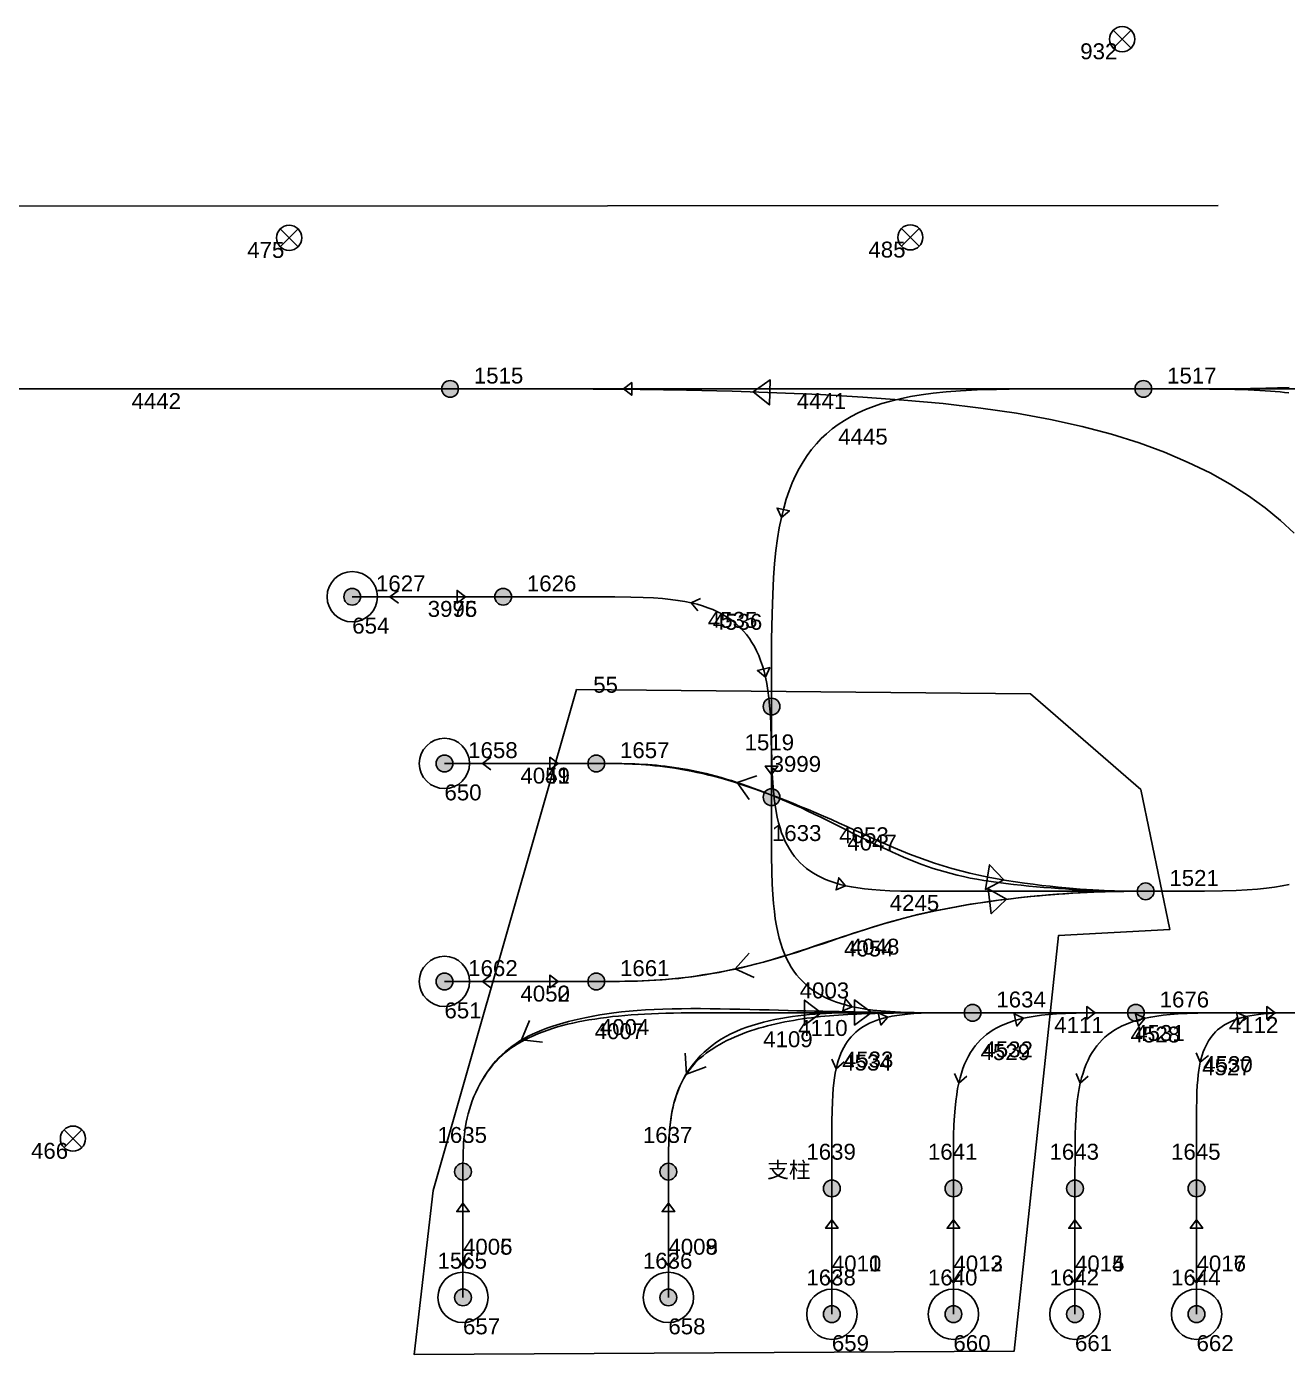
# Model space of a CAD drawing. Header units: millimetres. Extents: x 1508 to 209369, y 3688 to 146097.
# Drawn here: x 95389 to 110430, y 24093 to 39932 of the extents above; entities that cross this region are included whole.
import ezdxf

# ---------------------------------------------------------------- set-up
doc = ezdxf.new("R2010")
doc.units = ezdxf.units.MM
for name, color, linetype, true_color in [('Ndc8_Activity_BanYun', 1, 'Continuous', 0xff0000), ('Ndc8_Activity_BanYunID', 1, 'Continuous', 0xff0000), ('Ndc8_Activity_Template', 1, 'Continuous', 0xff0000), ('Ndc8_Activity_TemplateID', 1, 'Continuous', 0xff0000), ('Ndc8_Cluster', 7, 'Continuous', 0x808000), ('Ndc8_ClusterID', 7, 'Continuous', 0x808000), ('Ndc8_DrawingLine', 7, 'Continuous', 0x000000), ('Ndc8_Forward', 5, 'Continuous', 0x0000ff), ('Ndc8_ForwardID', 5, 'Continuous', 0x0000ff), ('Ndc8_Point', 7, 'Continuous', 0x000080), ('Ndc8_PointID', 7, 'Continuous', 0x000080), ('Ndc8_Reflector', 7, 'Continuous', 0x008000), ('Ndc8_ReflectorID', 7, 'Continuous', 0x008000), ('Ndc8_SD1_BWD_AutoLoadEnabled', 7, 'Continuous', 0x0080c0), ('Ndc8_SD1_BWD_AutoLoadEnabledID', 7, 'Continuous', 0x0080c0), ('Ndc8_SD1_BWD_LoadOperation', 5, 'Continuous', 0x0000ff), ('Ndc8_SD1_BWD_LoadOperationID', 5, 'Continuous', 0x0000ff), ('Ndc8_SD1_Fwd_CurveLeft', 6, 'Continuous', 0xff00ff), ('Ndc8_SD1_Fwd_CurveLeftID', 6, 'Continuous', 0xff00ff), ('Ndc8_SD1_Fwd_NoForkAutoAdjust', 5, 'Continuous', 0x0000ff), ('Ndc8_SD1_Fwd_NoForkAutoAdjustID', 5, 'Continuous', 0x0000ff), ('Ndc8_SD1_JiangCha', 7, 'Continuous', 0x0000a0), ('Ndc8_SD1_JiangChaID', 7, 'Continuous', 0x0000a0), ('Ndc8_SD2_Bwd_AutoLoadEnabled', 7, 'Continuous', 0x0080c0), ('Ndc8_SD2_Bwd_AutoLoadEnabledID', 7, 'Continuous', 0x0080c0), ('Ndc8_SD2_Bwd_LoadOperation', 5, 'Continuous', 0x0000ff), ('Ndc8_SD2_Bwd_LoadOperationID', 5, 'Continuous', 0x0000ff), ('Ndc8_SD2_Forward', 5, 'Continuous', 0x0000ff), ('Ndc8_SD2_ForwardID', 5, 'Continuous', 0x0000ff), ('Ndc8_SD2_Fwd_NoForkAutoAdjust', 5, 'Continuous', 0x0000ff), ('Ndc8_SD2_Fwd_NoForkAutoAdjustID', 5, 'Continuous', 0x0000ff), ('Ndc8_SD2_JiangCha', 5, 'Continuous', 0x0000ff), ('Ndc8_SD2_JiangChaID', 5, 'Continuous', 0x0000ff), ('Ndc8_Text', 7, 'Continuous', 0x000000)]:
    doc.layers.add(name, color=color, linetype=linetype, true_color=true_color)
doc.styles.add('Ndc8Style', font='arial.ttf', dxfattribs={"height": 0.2})

msp = doc.modelspace()

# ---------------------------------------------------------------- hatches: boundary and pattern name
at = {"layer": 'Ndc8_Point'}
h = msp.add_hatch(color=256, dxfattribs=at)
edge = h.paths.add_edge_path(flags=0)
edge.add_arc((100441, 35610), 100, 0, 360)
h = msp.add_hatch(color=256, dxfattribs=at)
edge = h.paths.add_edge_path(flags=0)
edge.add_arc((108711, 35610), 100, 0, 360)
h = msp.add_hatch(color=256, dxfattribs=at)
edge = h.paths.add_edge_path(flags=0)
edge.add_arc((99274, 33131), 100, 0, 360)
h = msp.add_hatch(color=256, dxfattribs=at)
edge = h.paths.add_edge_path(flags=0)
edge.add_arc((101074, 33131), 100, 0, 360)
h = msp.add_hatch(color=256, dxfattribs=at)
edge = h.paths.add_edge_path(flags=0)
edge.add_arc((104276, 31821), 100, 0, 360)
h = msp.add_hatch(color=256, dxfattribs=at)
edge = h.paths.add_edge_path(flags=0)
edge.add_arc((100374, 31142), 100, 0, 360)
h = msp.add_hatch(color=256, dxfattribs=at)
edge = h.paths.add_edge_path(flags=0)
edge.add_arc((102185, 31142), 100, 0, 360)
h = msp.add_hatch(color=256, dxfattribs=at)
edge = h.paths.add_edge_path(flags=0)
edge.add_arc((104276, 30740), 100, 0, 360)
h = msp.add_hatch(color=256, dxfattribs=at)
edge = h.paths.add_edge_path(flags=0)
edge.add_arc((108738, 29617), 100, 0, 360)
h = msp.add_hatch(color=256, dxfattribs=at)
edge = h.paths.add_edge_path(flags=0)
edge.add_arc((100374, 28542), 100, 0, 360)
h = msp.add_hatch(color=256, dxfattribs=at)
edge = h.paths.add_edge_path(flags=0)
edge.add_arc((102185, 28542), 100, 0, 360)
h = msp.add_hatch(color=256, dxfattribs=at)
edge = h.paths.add_edge_path(flags=0)
edge.add_arc((106674, 28168), 100, 0, 360)
h = msp.add_hatch(color=256, dxfattribs=at)
edge = h.paths.add_edge_path(flags=0)
edge.add_arc((108622, 28168), 100, 0, 360)
h = msp.add_hatch(color=256, dxfattribs=at)
edge = h.paths.add_edge_path(flags=0)
edge.add_arc((100595, 26273), 100, 0, 360)
h = msp.add_hatch(color=256, dxfattribs=at)
edge = h.paths.add_edge_path(flags=0)
edge.add_arc((103045, 26273), 100, 0, 360)
h = msp.add_hatch(color=256, dxfattribs=at)
edge = h.paths.add_edge_path(flags=0)
edge.add_arc((104995, 26073), 100, 0, 360)
h = msp.add_hatch(color=256, dxfattribs=at)
edge = h.paths.add_edge_path(flags=0)
edge.add_arc((106445, 26073), 100, 0, 360)
h = msp.add_hatch(color=256, dxfattribs=at)
edge = h.paths.add_edge_path(flags=0)
edge.add_arc((107895, 26073), 100, 0, 360)
h = msp.add_hatch(color=256, dxfattribs=at)
edge = h.paths.add_edge_path(flags=0)
edge.add_arc((109345, 26073), 100, 0, 360)
h = msp.add_hatch(color=256, dxfattribs=at)
edge = h.paths.add_edge_path(flags=0)
edge.add_arc((100595, 24773), 100, 0, 360)
h = msp.add_hatch(color=256, dxfattribs=at)
edge = h.paths.add_edge_path(flags=0)
edge.add_arc((103045, 24773), 100, 0, 360)
h = msp.add_hatch(color=256, dxfattribs=at)
edge = h.paths.add_edge_path(flags=0)
edge.add_arc((104995, 24573), 100, 0, 360)
h = msp.add_hatch(color=256, dxfattribs=at)
edge = h.paths.add_edge_path(flags=0)
edge.add_arc((106445, 24573), 100, 0, 360)
h = msp.add_hatch(color=256, dxfattribs=at)
edge = h.paths.add_edge_path(flags=0)
edge.add_arc((107895, 24573), 100, 0, 360)
h = msp.add_hatch(color=256, dxfattribs=at)
edge = h.paths.add_edge_path(flags=0)
edge.add_arc((109345, 24573), 100, 0, 360)

# ---------------------------------------------------------------- linework, layer by layer
at = {"layer": 'Ndc8_Activity_BanYun'}
for centre in [(99274, 33131), (100595, 24773), (103045, 24773), (104995, 24573), (106445, 24573), (107895, 24573), (109345, 24573)]:
    msp.add_circle(centre, 300, dxfattribs=at)
at = {"layer": 'Ndc8_Activity_Template'}
for centre in [(100374, 31142), (100374, 28542)]:
    msp.add_circle(centre, 300, dxfattribs=at)
at = {"layer": 'Ndc8_Cluster'}
msp.add_lwpolyline([(101948, 32026), (100240, 26047), (100011, 24093), (107171, 24133), (107698, 29089), (109025, 29161), (108682, 30831), (107365, 31971)], close=True, dxfattribs=at)
at = {"layer": 'Ndc8_DrawingLine'}
msp.add_line((79350, 37779), (109604, 37796), dxfattribs=at)
at = {"layer": 'Ndc8_Forward'}
for points in [[(102509, 35610), (102609, 35535), (102609, 35685), (102509, 35610)], [(100441, 35610), (92841, 35610)], [(108711, 35610), (100441, 35610)], [(108711, 35610), (108005, 35610), (107266, 35609), (106960, 35604), (106727, 35597), (106530, 35587), (106358, 35574), (106203, 35558), (106062, 35539), (105932, 35518), (105811, 35493), (105698, 35465), (105592, 35435), (105492, 35401), (105398, 35364), (105310, 35324), (105226, 35281), (105146, 35235), (105071, 35186), (105000, 35133), (104933, 35076), (104869, 35017), (104810, 34953), (104753, 34886), (104700, 34815), (104651, 34740), (104605, 34660), (104562, 34576), (104522, 34488), (104485, 34394), (104451, 34294), (104421, 34188), (104393, 34075), (104368, 33954), (104347, 33824), (104328, 33683), (104312, 33528), (104299, 33356), (104289, 33159), (104282, 32926), (104277, 32620), (104276, 31881), (104276, 31881), (104276, 31821)], [(108711, 35610), (108917, 35610), (109804, 35612), (110170, 35617), (110451, 35626)], [(110451, 35626), (110170, 35617), (109804, 35612), (108917, 35610), (108917, 35610), (108711, 35610)], [(110448, 35563), (110396, 35569), (110341, 35574), (110285, 35579), (110226, 35584), (110165, 35588), (110100, 35592), (110033, 35595), (109961, 35598), (109884, 35601), (109802, 35603), (109712, 35605), (109613, 35607), (109500, 35608), (109366, 35609), (109192, 35610), (108771, 35610), (108771, 35610), (108711, 35610)], [(110673, 35609), (110034, 35610), (110034, 35610), (108711, 35610)], [(104393, 34075), (104488, 34156), (104342, 34189), (104393, 34075)], [(104276, 31821), (104276, 30740)], [(104276, 31010), (104351, 31110), (104201, 31110), (104276, 31010)], [(108135, 28168), (108035, 28243), (108035, 28093), (108135, 28168)], [(110283, 28168), (110183, 28243), (110183, 28093), (110283, 28168)], [(106674, 28168), (108622, 28168)], [(108622, 28168), (110837, 28168)]]:
    msp.add_lwpolyline(points, dxfattribs=at)
at = {"layer": 'Ndc8_Point'}
for centre in [(100441, 35610), (108711, 35610), (99274, 33131), (101074, 33131), (104276, 31821), (100374, 31142), (102185, 31142), (104276, 30740), (108738, 29617), (100374, 28542), (102185, 28542), (106674, 28168), (108622, 28168), (100595, 26273), (103045, 26273), (104995, 26073), (106445, 26073), (107895, 26073), (109345, 26073), (100595, 24773), (103045, 24773), (104995, 24573), (106445, 24573), (107895, 24573), (109345, 24573)]:
    msp.add_circle(centre, 100, dxfattribs=at)
at = {"layer": 'Ndc8_Reflector'}
for p, q in [((108564, 39888), (108352, 39676)), ((108352, 39888), (108564, 39676)), ((98627, 37518), (98415, 37306)), ((98415, 37518), (98627, 37306)), ((106037, 37523), (105825, 37311)), ((105825, 37523), (106037, 37311)), ((96048, 26773), (95836, 26561)), ((95836, 26773), (96048, 26561))]:
    msp.add_line(p, q, dxfattribs=at)
for centre in [(108458, 39782), (98521, 37412), (105931, 37417), (95942, 26667)]:
    msp.add_circle(centre, 150, dxfattribs=at)
at = {"layer": 'Ndc8_SD1_BWD_AutoLoadEnabled'}
for points in [[(104276, 30740), (104276, 30800), (104275, 31262), (104272, 31453), (104268, 31599), (104262, 31722), (104253, 31830), (104244, 31926), (104232, 32014), (104218, 32096), (104203, 32171), (104186, 32242), (104166, 32308), (104145, 32371), (104122, 32429), (104097, 32485), (104071, 32537), (104042, 32587), (104011, 32634), (103978, 32679), (103942, 32720), (103905, 32760), (103865, 32797), (103824, 32833), (103779, 32866), (103732, 32897), (103682, 32926), (103630, 32952), (103574, 32977), (103516, 33000), (103453, 33021), (103387, 33041), (103316, 33058), (103241, 33073), (103159, 33087), (103071, 33099), (102975, 33108), (102867, 33117), (102744, 33123), (102598, 33127), (102407, 33130), (101945, 33131), (101945, 33131), (101074, 33131)], [(103398, 32963), (103316, 33058), (103430, 33110)], [(106674, 28168), (106614, 28168), (106554, 28168), (106493, 28168), (106432, 28168), (106370, 28168), (106307, 28168), (106244, 28168), (106179, 28169), (106114, 28169), (106046, 28169), (105977, 28170), (105907, 28170), (105834, 28171), (105760, 28171), (105760, 28171), (105683, 28172), (105604, 28173), (105523, 28174), (105439, 28175), (105354, 28177), (105265, 28178), (105175, 28180), (105082, 28182), (104986, 28183), (104888, 28186), (104787, 28188), (104684, 28190), (104579, 28193), (104470, 28196), (104470, 28196), (104359, 28199), (104246, 28202), (104131, 28205), (104015, 28208), (103898, 28211), (103780, 28213), (103662, 28215), (103545, 28217), (103429, 28218), (103313, 28218), (103200, 28217), (103089, 28215), (102980, 28212), (102875, 28207), (102875, 28207), (102772, 28202), (102673, 28195), (102578, 28187), (102485, 28178), (102396, 28167), (102310, 28155), (102227, 28143), (102146, 28129), (102069, 28114), (101994, 28098), (101922, 28081), (101852, 28064), (101784, 28045), (101719, 28025), (101719, 28025), (101656, 28005), (101596, 27984), (101537, 27962), (101481, 27938), (101426, 27914), (101374, 27888), (101323, 27861), (101275, 27833), (101228, 27803), (101183, 27772), (101140, 27739), (101098, 27704), (101058, 27668), (101020, 27630), (101020, 27630), (100983, 27590), (100948, 27548), (100915, 27504), (100883, 27459), (100852, 27413), (100824, 27366), (100797, 27317), (100771, 27268), (100748, 27218), (100726, 27168), (100706, 27117), (100688, 27066), (100672, 27015), (100657, 26964), (100657, 26964), (100645, 26914), (100634, 26863), (100625, 26813), (100618, 26764), (100612, 26714), (100607, 26664), (100603, 26615), (100600, 26566), (100598, 26517), (100596, 26468), (100596, 26419), (100595, 26370), (100595, 26322), (100595, 26273)], [(101542, 27816), (101294, 27844), (101390, 28075)], [(106674, 28168), (106631, 28168), (106587, 28168), (106544, 28168), (106500, 28168), (106457, 28168), (106412, 28168), (106368, 28168), (106323, 28168), (106277, 28168), (106231, 28168), (106184, 28168), (106137, 28167), (106089, 28167), (106040, 28167), (106040, 28167), (105990, 28167), (105939, 28167), (105888, 28166), (105836, 28166), (105783, 28166), (105730, 28165), (105676, 28164), (105622, 28163), (105567, 28162), (105513, 28161), (105458, 28159), (105403, 28158), (105348, 28155), (105293, 28153), (105293, 28153), (105238, 28151), (105184, 28148), (105129, 28144), (105075, 28141), (105020, 28137), (104966, 28132), (104912, 28127), (104858, 28122), (104805, 28116), (104751, 28110), (104698, 28103), (104645, 28095), (104592, 28087), (104539, 28078), (104539, 28078), (104486, 28069), (104433, 28059), (104381, 28048), (104329, 28037), (104278, 28025), (104227, 28012), (104176, 27998), (104125, 27984), (104076, 27969), (104026, 27953), (103978, 27936), (103929, 27918), (103882, 27899), (103835, 27879), (103835, 27879), (103789, 27858), (103744, 27837), (103700, 27814), (103657, 27790), (103615, 27765), (103574, 27740), (103534, 27713), (103496, 27685), (103459, 27656), (103424, 27625), (103390, 27594), (103358, 27561), (103328, 27528), (103299, 27493), (103299, 27493), (103273, 27457), (103248, 27420), (103226, 27381), (103205, 27342), (103186, 27302), (103168, 27261), (103152, 27219), (103137, 27177), (103124, 27134), (103112, 27091), (103102, 27047), (103092, 27002), (103084, 26958), (103077, 26913), (103077, 26913), (103070, 26868), (103065, 26823), (103060, 26777), (103057, 26732), (103053, 26686), (103051, 26641), (103049, 26595), (103047, 26549), (103046, 26503), (103046, 26457), (103045, 26411), (103045, 26365), (103045, 26319), (103045, 26273)], [(106674, 28168), (106614, 28168), (106293, 28167), (106161, 28166), (106059, 28162), (105974, 28158), (105899, 28152), (105832, 28145), (105771, 28137), (105714, 28128), (105662, 28117), (105612, 28105), (105566, 28092), (105523, 28077), (105482, 28061), (105444, 28044), (105407, 28025), (105373, 28005), (105340, 27984), (105309, 27961), (105280, 27936), (105253, 27910), (105227, 27883), (105202, 27854), (105179, 27823), (105158, 27790), (105138, 27756), (105119, 27719), (105102, 27681), (105086, 27640), (105071, 27597), (105058, 27551), (105046, 27501), (105035, 27449), (105026, 27392), (105018, 27331), (105011, 27264), (105005, 27189), (105001, 27104), (104997, 27002), (104996, 26870), (104995, 26549), (104995, 26549), (104995, 26073)], [(108622, 28168), (108480, 28168), (108077, 28167), (107910, 28165), (107782, 28161), (107675, 28155), (107581, 28148), (107497, 28140), (107420, 28129), (107349, 28118), (107283, 28104), (107221, 28089), (107163, 28072), (107109, 28054), (107058, 28034), (107009, 28012), (106963, 27989), (106920, 27963), (106879, 27936), (106840, 27908), (106803, 27877), (106769, 27844), (106736, 27810), (106705, 27773), (106677, 27734), (106650, 27693), (106624, 27650), (106601, 27604), (106579, 27555), (106559, 27504), (106541, 27450), (106524, 27392), (106509, 27330), (106495, 27264), (106484, 27193), (106473, 27116), (106465, 27032), (106458, 26938), (106452, 26831), (106448, 26703), (106446, 26536), (106445, 26133), (106445, 26133), (106445, 26073)], [(110837, 28168), (109930, 28168), (109527, 28167), (109360, 28165), (109232, 28161), (109125, 28155), (109031, 28148), (108947, 28140), (108870, 28129), (108799, 28118), (108733, 28104), (108671, 28089), (108613, 28072), (108559, 28054), (108508, 28034), (108459, 28012), (108413, 27989), (108370, 27963), (108329, 27936), (108290, 27908), (108253, 27877), (108219, 27844), (108186, 27810), (108155, 27773), (108127, 27734), (108100, 27693), (108074, 27650), (108051, 27604), (108029, 27555), (108009, 27504), (107991, 27450), (107974, 27392), (107959, 27330), (107945, 27264), (107934, 27193), (107923, 27116), (107915, 27032), (107908, 26938), (107902, 26831), (107898, 26703), (107896, 26536), (107895, 26133), (107895, 26133), (107895, 26073)], [(110493, 28167), (110376, 28166), (110286, 28163), (110211, 28159), (110144, 28154), (110085, 28148), (110031, 28141), (109981, 28133), (109935, 28123), (109891, 28112), (109850, 28101), (109812, 28088), (109776, 28074), (109742, 28058), (109710, 28042), (109679, 28024), (109650, 28005), (109623, 27985), (109597, 27963), (109573, 27940), (109550, 27916), (109528, 27890), (109508, 27863), (109489, 27834), (109471, 27803), (109455, 27771), (109439, 27737), (109425, 27701), (109412, 27663), (109401, 27622), (109390, 27578), (109380, 27532), (109372, 27482), (109365, 27428), (109359, 27369), (109354, 27302), (109350, 27227), (109347, 27137), (109346, 27020), (109345, 26736), (109345, 26736), (109345, 26073)], [(103495, 27523), (103260, 27438), (103244, 27688)], [(105141, 27582), (105046, 27501), (104995, 27615)], [(109486, 27658), (109390, 27578), (109340, 27692)], [(106604, 27411), (106509, 27330), (106458, 27444)], [(108054, 27411), (107959, 27330), (107908, 27444)]]:
    msp.add_lwpolyline(points, dxfattribs=at)
at = {"layer": 'Ndc8_SD1_BWD_LoadOperation'}
for points in [[(101074, 33131), (99274, 33131)], [(99824, 33056), (99724, 33131), (99824, 33206)], [(100595, 26273), (100595, 24773)], [(103045, 26273), (103045, 24773)], [(104995, 26073), (104995, 24573)], [(106445, 26073), (106445, 24573)], [(107895, 26073), (107895, 24573)], [(109345, 26073), (109345, 24573)], [(100670, 25248), (100595, 25148), (100520, 25248)], [(103120, 25248), (103045, 25148), (102970, 25248)], [(105070, 25048), (104995, 24948), (104920, 25048)], [(106520, 25048), (106445, 24948), (106370, 25048)], [(107970, 25048), (107895, 24948), (107820, 25048)], [(109420, 25048), (109345, 24948), (109270, 25048)]]:
    msp.add_lwpolyline(points, dxfattribs=at)
at = {"layer": 'Ndc8_SD1_Fwd_CurveLeft'}
for points in [[(104276, 30740), (104276, 30506), (104277, 30043), (104280, 29851), (104284, 29704), (104290, 29581), (104299, 29473), (104309, 29376), (104320, 29288), (104334, 29206), (104349, 29131), (104367, 29060), (104386, 28993), (104407, 28931), (104430, 28872), (104455, 28816), (104482, 28763), (104511, 28714), (104542, 28666), (104575, 28622), (104611, 28580), (104648, 28540), (104688, 28503), (104730, 28467), (104774, 28434), (104822, 28403), (104871, 28374), (104924, 28347), (104980, 28322), (105039, 28299), (105101, 28278), (105168, 28259), (105239, 28241), (105314, 28226), (105396, 28212), (105484, 28201), (105581, 28191), (105689, 28182), (105812, 28176), (105959, 28172), (106151, 28169), (106614, 28168), (106614, 28168), (106674, 28168)], [(105239, 28241), (105158, 28336), (105125, 28190), (105239, 28241)]]:
    msp.add_lwpolyline(points, dxfattribs=at)
at = {"layer": 'Ndc8_SD1_Fwd_NoForkAutoAdjust'}
for points in [[(99274, 33131), (101074, 33131)], [(100624, 33131), (100524, 33206), (100524, 33056), (100624, 33131)], [(100595, 24773), (100595, 26273)], [(103045, 24773), (103045, 26273)], [(104995, 24573), (104995, 26073)], [(106445, 24573), (106445, 26073)], [(107895, 24573), (107895, 26073)], [(109345, 24573), (109345, 26073)], [(100595, 25898), (100520, 25798), (100670, 25798), (100595, 25898)], [(103045, 25898), (102970, 25798), (103120, 25798), (103045, 25898)], [(104995, 25698), (104920, 25598), (105070, 25598), (104995, 25698)], [(106445, 25698), (106370, 25598), (106520, 25598), (106445, 25698)], [(107895, 25698), (107820, 25598), (107970, 25598), (107895, 25698)], [(109345, 25698), (109270, 25598), (109420, 25598), (109345, 25698)]]:
    msp.add_lwpolyline(points, dxfattribs=at)
at = {"layer": 'Ndc8_SD1_JiangCha'}
for points in [[(101074, 33131), (101945, 33131), (102407, 33130), (102598, 33127), (102744, 33123), (102867, 33117), (102975, 33108), (103071, 33099), (103159, 33087), (103241, 33073), (103316, 33058), (103387, 33041), (103453, 33021), (103516, 33000), (103574, 32977), (103630, 32952), (103682, 32926), (103732, 32897), (103779, 32866), (103824, 32833), (103865, 32797), (103905, 32760), (103942, 32720), (103978, 32679), (104011, 32634), (104042, 32587), (104071, 32537), (104097, 32485), (104122, 32429), (104145, 32371), (104166, 32308), (104186, 32242), (104203, 32171), (104218, 32096), (104232, 32014), (104244, 31926), (104253, 31830), (104262, 31722), (104268, 31599), (104272, 31453), (104275, 31262), (104276, 30800), (104276, 30800), (104276, 30740)], [(104203, 32171), (104255, 32285), (104108, 32253), (104203, 32171)], [(104869, 28169), (104669, 28319), (104669, 28019), (104869, 28169)], [(105466, 28171), (105266, 28321), (105266, 28021), (105466, 28171)], [(100595, 26273), (100595, 26322), (100595, 26370), (100596, 26419), (100596, 26468), (100598, 26517), (100600, 26566), (100603, 26615), (100607, 26664), (100612, 26714), (100618, 26764), (100625, 26813), (100634, 26863), (100645, 26914), (100657, 26964), (100657, 26964), (100672, 27015), (100688, 27066), (100706, 27117), (100726, 27168), (100748, 27218), (100772, 27268), (100797, 27317), (100825, 27365), (100854, 27412), (100885, 27458), (100918, 27503), (100952, 27546), (100989, 27587), (101027, 27627), (101027, 27627), (101067, 27664), (101108, 27699), (101151, 27733), (101196, 27765), (101242, 27795), (101290, 27823), (101340, 27850), (101390, 27875), (101443, 27899), (101496, 27921), (101551, 27943), (101607, 27962), (101664, 27981), (101722, 27999), (101722, 27999), (101782, 28015), (101843, 28031), (101905, 28045), (101968, 28059), (102032, 28072), (102098, 28084), (102166, 28094), (102234, 28104), (102305, 28114), (102377, 28122), (102450, 28129), (102525, 28136), (102602, 28142), (102681, 28147), (102681, 28147), (102762, 28152), (102844, 28156), (102929, 28159), (103016, 28162), (103105, 28164), (103196, 28166), (103289, 28167), (103386, 28168), (103484, 28169), (103586, 28169), (103690, 28169), (103797, 28169), (103907, 28169), (104020, 28169), (104020, 28169), (104136, 28169), (104255, 28169), (104376, 28169), (104498, 28169), (104620, 28169), (104743, 28169), (104865, 28169), (104986, 28168), (105105, 28168), (105222, 28168), (105336, 28168), (105446, 28168), (105552, 28168), (105653, 28168), (105653, 28168), (105749, 28168), (105840, 28168), (105926, 28168), (106007, 28168), (106085, 28168), (106159, 28168), (106231, 28168), (106299, 28168), (106365, 28168), (106429, 28168), (106492, 28168), (106553, 28168), (106614, 28168), (106674, 28168)], [(103045, 26273), (103045, 26340), (103045, 26407), (103046, 26474), (103047, 26541), (103049, 26607), (103052, 26673), (103057, 26739), (103062, 26804), (103070, 26868), (103079, 26932), (103090, 26994), (103103, 27056), (103119, 27117), (103137, 27177), (103137, 27177), (103159, 27236), (103183, 27293), (103209, 27350), (103239, 27404), (103271, 27458), (103306, 27509), (103343, 27559), (103383, 27608), (103426, 27654), (103471, 27698), (103518, 27740), (103568, 27780), (103620, 27818), (103675, 27854), (103675, 27854), (103732, 27887), (103791, 27917), (103852, 27946), (103915, 27972), (103979, 27996), (104045, 28018), (104111, 28038), (104179, 28056), (104247, 28073), (104316, 28088), (104385, 28101), (104455, 28113), (104524, 28123), (104593, 28132), (104593, 28132), (104661, 28140), (104729, 28147), (104796, 28153), (104863, 28158), (104929, 28161), (104995, 28165), (105059, 28167), (105123, 28169), (105186, 28170), (105248, 28171), (105309, 28171), (105370, 28171), (105429, 28171), (105487, 28171), (105487, 28171), (105544, 28171), (105601, 28171), (105656, 28171), (105709, 28171), (105762, 28170), (105814, 28170), (105864, 28170), (105914, 28170), (105962, 28170), (106008, 28169), (106054, 28169), (106098, 28169), (106142, 28169), (106183, 28169), (106183, 28169), (106224, 28169), (106263, 28168), (106301, 28168), (106338, 28168), (106375, 28168), (106410, 28168), (106445, 28168), (106479, 28168), (106512, 28168), (106545, 28168), (106578, 28168), (106610, 28168), (106642, 28168), (106674, 28168)], [(104995, 26073), (104995, 26549), (104996, 26870), (104997, 27002), (105001, 27104), (105005, 27189), (105011, 27264), (105018, 27331), (105026, 27392), (105035, 27449), (105046, 27501), (105058, 27551), (105071, 27597), (105086, 27640), (105102, 27681), (105119, 27719), (105138, 27756), (105158, 27790), (105179, 27823), (105202, 27854), (105227, 27883), (105253, 27910), (105280, 27936), (105309, 27961), (105340, 27984), (105373, 28005), (105407, 28025), (105444, 28044), (105482, 28061), (105523, 28077), (105566, 28092), (105612, 28105), (105662, 28117), (105714, 28128), (105771, 28137), (105832, 28145), (105899, 28152), (105974, 28158), (106059, 28162), (106161, 28166), (106293, 28167), (106614, 28168), (106614, 28168), (106674, 28168)], [(105662, 28117), (105548, 28168), (105581, 28022), (105662, 28117)], [(106445, 26073), (106445, 26133), (106446, 26536), (106448, 26703), (106452, 26831), (106458, 26938), (106465, 27032), (106473, 27116), (106484, 27193), (106495, 27264), (106509, 27330), (106524, 27392), (106541, 27450), (106559, 27504), (106579, 27555), (106601, 27604), (106624, 27650), (106650, 27693), (106677, 27734), (106705, 27773), (106736, 27810), (106769, 27844), (106803, 27877), (106840, 27908), (106879, 27936), (106920, 27963), (106963, 27989), (107009, 28012), (107058, 28034), (107109, 28054), (107163, 28072), (107221, 28089), (107283, 28104), (107349, 28118), (107420, 28129), (107497, 28140), (107581, 28148), (107675, 28155), (107782, 28161), (107910, 28165), (108077, 28167), (108480, 28168), (108480, 28168), (108622, 28168)], [(107283, 28104), (107169, 28155), (107202, 28009), (107283, 28104)], [(107895, 26073), (107895, 26133), (107896, 26536), (107898, 26703), (107902, 26831), (107908, 26938), (107915, 27032), (107923, 27116), (107934, 27193), (107945, 27264), (107959, 27330), (107974, 27392), (107991, 27450), (108009, 27504), (108029, 27555), (108051, 27604), (108074, 27650), (108100, 27693), (108127, 27734), (108155, 27773), (108186, 27810), (108219, 27844), (108253, 27877), (108290, 27908), (108329, 27936), (108370, 27963), (108413, 27989), (108459, 28012), (108508, 28034), (108559, 28054), (108613, 28072), (108671, 28089), (108733, 28104), (108799, 28118), (108870, 28129), (108947, 28140), (109031, 28148), (109125, 28155), (109232, 28161), (109360, 28165), (109527, 28167), (109930, 28168), (109930, 28168), (110837, 28168)], [(108733, 28104), (108619, 28155), (108652, 28009), (108733, 28104)], [(109345, 26073), (109345, 26736), (109346, 27020), (109347, 27137), (109350, 27227), (109354, 27302), (109359, 27369), (109365, 27428), (109372, 27482), (109380, 27532), (109390, 27578), (109401, 27622), (109412, 27663), (109425, 27701), (109439, 27737), (109455, 27771), (109471, 27803), (109489, 27834), (109508, 27863), (109528, 27890), (109550, 27916), (109573, 27940), (109597, 27963), (109623, 27985), (109650, 28005), (109679, 28024), (109710, 28042), (109742, 28058), (109776, 28074), (109812, 28088), (109850, 28101), (109891, 28112), (109935, 28123), (109981, 28133), (110031, 28141), (110085, 28148), (110144, 28154), (110211, 28159), (110286, 28163), (110376, 28166), (110493, 28167)], [(109935, 28123), (109821, 28173), (109855, 28027), (109935, 28123)]]:
    msp.add_lwpolyline(points, dxfattribs=at)
at = {"layer": 'Ndc8_SD2_Bwd_AutoLoadEnabled'}
for points in [[(108738, 29617), (108690, 29617), (108642, 29617), (108593, 29617), (108544, 29617), (108493, 29618), (108441, 29618), (108387, 29619), (108331, 29621), (108273, 29622), (108213, 29624), (108149, 29626), (108083, 29629), (108013, 29632), (107940, 29636), (107940, 29636), (107862, 29640), (107782, 29645), (107698, 29651), (107612, 29657), (107524, 29664), (107435, 29671), (107344, 29680), (107253, 29689), (107162, 29699), (107072, 29709), (106982, 29721), (106894, 29733), (106808, 29747), (106725, 29761), (106725, 29761), (106644, 29776), (106566, 29792), (106491, 29810), (106417, 29828), (106345, 29848), (106274, 29868), (106204, 29890), (106135, 29913), (106067, 29938), (105998, 29964), (105929, 29992), (105859, 30021), (105789, 30051), (105717, 30084), (105717, 30084), (105644, 30118), (105569, 30153), (105493, 30189), (105416, 30227), (105338, 30265), (105259, 30304), (105180, 30344), (105101, 30383), (105021, 30423), (104942, 30462), (104863, 30500), (104785, 30538), (104707, 30575), (104631, 30611), (104631, 30611), (104555, 30645), (104481, 30678), (104407, 30710), (104335, 30740), (104264, 30769), (104194, 30797), (104125, 30824), (104057, 30849), (103991, 30873), (103925, 30896), (103861, 30917), (103797, 30937), (103735, 30956), (103674, 30974), (103674, 30974), (103614, 30991), (103555, 31007), (103497, 31021), (103440, 31035), (103384, 31047), (103328, 31059), (103274, 31070), (103219, 31079), (103166, 31088), (103113, 31096), (103060, 31103), (103007, 31110), (102955, 31115), (102903, 31120), (102903, 31120), (102851, 31125), (102800, 31128), (102748, 31131), (102697, 31134), (102645, 31136), (102594, 31138), (102543, 31139), (102491, 31140), (102440, 31141), (102389, 31141), (102338, 31142), (102287, 31142), (102236, 31142), (102185, 31142)], [(104007, 30711), (103864, 30916), (104101, 30996)], [(108738, 29617), (108674, 29617), (108610, 29617), (108545, 29617), (108479, 29616), (108411, 29615), (108342, 29614), (108270, 29613), (108196, 29610), (108120, 29608), (108040, 29604), (107956, 29600), (107868, 29595), (107776, 29589), (107680, 29582), (107680, 29582), (107578, 29574), (107472, 29564), (107362, 29554), (107248, 29542), (107132, 29529), (107012, 29514), (106891, 29498), (106768, 29481), (106643, 29462), (106518, 29441), (106393, 29418), (106269, 29394), (106145, 29368), (106022, 29340), (106022, 29340), (105901, 29309), (105782, 29277), (105664, 29244), (105548, 29210), (105434, 29174), (105321, 29138), (105210, 29102), (105100, 29065), (104992, 29028), (104886, 28992), (104781, 28957), (104677, 28923), (104575, 28889), (104473, 28858), (104473, 28858), (104374, 28828), (104275, 28800), (104178, 28773), (104083, 28748), (103988, 28725), (103895, 28704), (103804, 28684), (103714, 28665), (103625, 28648), (103538, 28633), (103452, 28619), (103368, 28606), (103286, 28595), (103205, 28585), (103205, 28585), (103125, 28576), (103047, 28569), (102971, 28563), (102895, 28558), (102821, 28553), (102748, 28550), (102675, 28547), (102604, 28545), (102533, 28544), (102463, 28543), (102393, 28542), (102323, 28542), (102254, 28542), (102185, 28542)], [(104070, 28588), (103843, 28692), (104007, 28881)]]:
    msp.add_lwpolyline(points, dxfattribs=at)
at = {"layer": 'Ndc8_SD2_Bwd_LoadOperation'}
for points in [[(100927, 31067), (100827, 31142), (100927, 31217)], [(102185, 31142), (100374, 31142)], [(102185, 28542), (100374, 28542)], [(100927, 28467), (100827, 28542), (100927, 28617)]]:
    msp.add_lwpolyline(points, dxfattribs=at)
at = {"layer": 'Ndc8_SD2_Forward'}
for points in [[(104055, 35574), (104250, 35418), (104260, 35718), (104055, 35574)], [(110510, 33891), (110346, 34042), (110165, 34190), (109965, 34334), (109746, 34473), (109506, 34607), (109246, 34734), (108964, 34854), (108660, 34966), (108332, 35069), (107980, 35163), (107602, 35246), (107602, 35246), (107199, 35319), (106772, 35381), (106323, 35434), (105853, 35477), (105365, 35513), (104860, 35542), (104340, 35565), (103807, 35581), (103263, 35593), (102710, 35602), (102149, 35606), (101583, 35609), (101013, 35610), (100441, 35610)], [(104276, 31821), (104276, 31761), (104277, 31336), (104279, 31160), (104283, 31026), (104289, 30913), (104297, 30814), (104306, 30725), (104317, 30644), (104329, 30569), (104343, 30500), (104359, 30435), (104377, 30374), (104396, 30316), (104417, 30262), (104440, 30211), (104465, 30163), (104492, 30117), (104520, 30074), (104550, 30033), (104583, 29995), (104617, 29958), (104654, 29924), (104692, 29891), (104733, 29861), (104776, 29833), (104822, 29806), (104870, 29781), (104921, 29758), (104975, 29737), (105033, 29718), (105094, 29700), (105159, 29684), (105228, 29670), (105303, 29658), (105384, 29647), (105473, 29638), (105572, 29630), (105685, 29624), (105819, 29620), (105995, 29618), (106420, 29617), (106420, 29617), (108738, 29617)], [(105159, 29684), (105078, 29779), (105045, 29633), (105159, 29684)], [(108738, 29617), (108931, 29617), (109442, 29618), (109654, 29621), (109816, 29626), (109951, 29633), (110071, 29642), (110178, 29653), (110275, 29666), (110365, 29681), (110449, 29698)]]:
    msp.add_lwpolyline(points, dxfattribs=at)
at = {"layer": 'Ndc8_SD2_Fwd_NoForkAutoAdjust'}
for points in [[(101732, 31142), (101632, 31217), (101632, 31067), (101732, 31142)], [(100374, 31142), (102185, 31142)], [(100374, 28542), (102185, 28542)], [(101732, 28542), (101632, 28617), (101632, 28467), (101732, 28542)]]:
    msp.add_lwpolyline(points, dxfattribs=at)
at = {"layer": 'Ndc8_SD2_JiangCha'}
for points in [[(102185, 31142), (102232, 31142), (102279, 31142), (102326, 31142), (102373, 31141), (102421, 31141), (102469, 31140), (102518, 31139), (102568, 31137), (102618, 31135), (102669, 31132), (102721, 31129), (102775, 31125), (102829, 31121), (102885, 31115), (102885, 31115), (102942, 31109), (103001, 31102), (103061, 31094), (103122, 31085), (103185, 31075), (103250, 31063), (103317, 31050), (103385, 31036), (103455, 31021), (103526, 31004), (103600, 30985), (103675, 30965), (103753, 30943), (103832, 30919), (103832, 30919), (103914, 30893), (103997, 30865), (104082, 30836), (104169, 30805), (104257, 30773), (104346, 30739), (104437, 30704), (104528, 30667), (104619, 30630), (104712, 30592), (104804, 30553), (104897, 30512), (104990, 30472), (105083, 30431), (105083, 30431), (105175, 30389), (105267, 30347), (105360, 30305), (105452, 30263), (105545, 30221), (105638, 30180), (105732, 30139), (105827, 30099), (105923, 30060), (106021, 30023), (106119, 29987), (106220, 29952), (106322, 29920), (106426, 29889), (106426, 29889), (106532, 29861), (106640, 29834), (106748, 29810), (106858, 29787), (106967, 29767), (107077, 29748), (107185, 29731), (107292, 29715), (107396, 29701), (107499, 29688), (107598, 29677), (107694, 29667), (107786, 29658), (107874, 29650), (107874, 29650), (107956, 29644), (108034, 29638), (108108, 29633), (108178, 29629), (108244, 29626), (108307, 29623), (108367, 29621), (108425, 29620), (108480, 29619), (108534, 29618), (108586, 29617), (108637, 29617), (108688, 29617), (108738, 29617)], [(107048, 29753), (106876, 29934), (106826, 29639), (107048, 29753)], [(107077, 29522), (106860, 29646), (106897, 29349), (107077, 29522)], [(102185, 28542), (102252, 28542), (102320, 28542), (102388, 28542), (102456, 28543), (102524, 28544), (102593, 28545), (102662, 28547), (102732, 28549), (102803, 28552), (102874, 28556), (102946, 28560), (103020, 28566), (103094, 28572), (103169, 28579), (103169, 28579), (103246, 28588), (103324, 28598), (103403, 28609), (103484, 28621), (103567, 28635), (103651, 28650), (103736, 28667), (103823, 28686), (103913, 28706), (104004, 28727), (104096, 28751), (104191, 28777), (104288, 28804), (104388, 28834), (104388, 28834), (104489, 28865), (104592, 28898), (104698, 28933), (104806, 28969), (104915, 29005), (105027, 29043), (105140, 29080), (105255, 29118), (105372, 29155), (105490, 29192), (105610, 29228), (105731, 29263), (105854, 29296), (105979, 29327), (105979, 29327), (106104, 29357), (106230, 29384), (106357, 29409), (106484, 29433), (106610, 29455), (106735, 29475), (106860, 29493), (106982, 29510), (107102, 29525), (107219, 29539), (107334, 29551), (107444, 29562), (107551, 29571), (107654, 29580), (107654, 29580), (107751, 29587), (107845, 29594), (107934, 29599), (108019, 29604), (108101, 29607), (108179, 29610), (108255, 29612), (108329, 29614), (108400, 29615), (108470, 29616), (108538, 29617), (108605, 29617), (108672, 29617), (108738, 29617)]]:
    msp.add_lwpolyline(points, dxfattribs=at)

# ---------------------------------------------------------------- texts
at = {"layer": 'Ndc8_Activity_BanYunID', "style": 'Ndc8Style'}
for s, p in [('654', (99274, 32691)), ('657', (100595, 24333)), ('658', (103045, 24333)), ('659', (104995, 24133)), ('660', (106445, 24133)), ('661', (107895, 24133)), ('662', (109345, 24133))]:
    msp.add_text(s, height=190, dxfattribs=at).set_placement(p)
at = {"layer": 'Ndc8_Activity_TemplateID', "style": 'Ndc8Style'}
for s, p in [('650', (100374, 30702)), ('651', (100374, 28102))]:
    msp.add_text(s, height=190, dxfattribs=at).set_placement(p)
at = {"layer": 'Ndc8_ClusterID', "style": 'Ndc8Style'}
msp.add_text('55', height=190, dxfattribs=at).set_placement((102148, 31986))
at = {"layer": 'Ndc8_ForwardID', "style": 'Ndc8Style'}
for s, p in [('4442', (96641, 35370)), ('4441', (104576, 35370)), ('4445', (105071, 34946)), ('3999', (104276, 31041)), ('4111', (107648, 27928)), ('4112', (109730, 27928))]:
    msp.add_text(s, height=190, dxfattribs=at).set_placement(p)
at = {"layer": 'Ndc8_PointID', "style": 'Ndc8Style'}
for s, p in [('1515', (100724, 35674)), ('1517', (108994, 35674)), ('1627', (99557, 33195)), ('1626', (101357, 33195)), ('1658', (100657, 31206)), ('1657', (102468, 31206)), ('1519', (103954, 31299)), ('1633', (104280, 30217)), ('1521', (109021, 29681)), ('1662', (100657, 28606)), ('1661', (102468, 28606)), ('1634', (106957, 28232)), ('1676', (108905, 28232)), ('1635', (100291, 26616)), ('1637', (102741, 26616)), ('1639', (104691, 26416)), ('1641', (106141, 26416)), ('1643', (107591, 26416)), ('1645', (109041, 26416)), ('1565', (100291, 25116)), ('1636', (102741, 25116)), ('1638', (104691, 24916)), ('1640', (106141, 24916)), ('1642', (107591, 24916)), ('1644', (109041, 24916))]:
    msp.add_text(s, height=190, dxfattribs=at).set_placement(p)
at = {"layer": 'Ndc8_ReflectorID', "style": 'Ndc8Style'}
for s, p in [('932', (107958, 39542)), ('475', (98021, 37172)), ('485', (105431, 37177)), ('466', (95442, 26427))]:
    msp.add_text(s, height=190, dxfattribs=at).set_placement(p)
at = {"layer": 'Ndc8_SD1_BWD_AutoLoadEnabledID', "style": 'Ndc8Style'}
for s, p in [('4535', (103516, 32760)), ('4004', (102227, 27903)), ('4109', (104176, 27758)), ('4528', (108559, 27814)), ('4529', (106769, 27604)), ('4534', (105119, 27479)), ('4527', (109412, 27423))]:
    msp.add_text(s, height=190, dxfattribs=at).set_placement(p)
at = {"layer": 'Ndc8_SD1_BWD_LoadOperationID', "style": 'Ndc8Style'}
for s, p in [('3976', (100174, 32891)), ('4006', (100595, 25283)), ('4009', (103045, 25283)), ('4011', (104995, 25083)), ('4013', (106445, 25083)), ('4015', (107895, 25083)), ('4017', (109345, 25083))]:
    msp.add_text(s, height=190, dxfattribs=at).set_placement(p)
at = {"layer": 'Ndc8_SD1_Fwd_CurveLeftID', "style": 'Ndc8Style'}
msp.add_text('4003', height=190, dxfattribs=at).set_placement((104611, 28340))
at = {"layer": 'Ndc8_SD1_Fwd_NoForkAutoAdjustID', "style": 'Ndc8Style'}
for s, p in [('3995', (100174, 32891)), ('4005', (100595, 25283)), ('4008', (103045, 25283)), ('4010', (104995, 25083)), ('4012', (106445, 25083)), ('4014', (107895, 25083)), ('4016', (109345, 25083))]:
    msp.add_text(s, height=190, dxfattribs=at).set_placement(p)
at = {"layer": 'Ndc8_SD1_JiangChaID', "style": 'Ndc8Style'}
for s, p in [('4536', (103574, 32737)), ('4007', (102166, 27854)), ('4110', (104593, 27892)), ('4531', (108613, 27832)), ('4532', (106803, 27637)), ('4533', (105138, 27516)), ('4530', (109425, 27461))]:
    msp.add_text(s, height=190, dxfattribs=at).set_placement(p)
at = {"layer": 'Ndc8_SD2_Bwd_AutoLoadEnabledID', "style": 'Ndc8Style'}
for s, p in [('4047', (105180, 30104)), ('4048', (105210, 28862))]:
    msp.add_text(s, height=190, dxfattribs=at).set_placement(p)
at = {"layer": 'Ndc8_SD2_Bwd_LoadOperationID', "style": 'Ndc8Style'}
for s, p in [('4049', (101280, 30902)), ('4050', (101280, 28302))]:
    msp.add_text(s, height=190, dxfattribs=at).set_placement(p)
at = {"layer": 'Ndc8_SD2_ForwardID', "style": 'Ndc8Style'}
msp.add_text('4245', height=190, dxfattribs=at).set_placement((105685, 29384))
at = {"layer": 'Ndc8_SD2_Fwd_NoForkAutoAdjustID', "style": 'Ndc8Style'}
for s, p in [('4051', (101280, 30902)), ('4052', (101280, 28302))]:
    msp.add_text(s, height=190, dxfattribs=at).set_placement(p)
at = {"layer": 'Ndc8_SD2_JiangChaID', "style": 'Ndc8Style'}
for s, p in [('4053', (105083, 30191)), ('4054', (105140, 28840))]:
    msp.add_text(s, height=190, dxfattribs=at).set_placement(p)
at = {"layer": 'Ndc8_Text', "insert": (104223, 26390), "char_height": 190, "width": 1289, "attachment_point": 1, "style": 'Ndc8Style'}
msp.add_mtext('支柱', dxfattribs=at)

doc.saveas('drawing.dxf')
